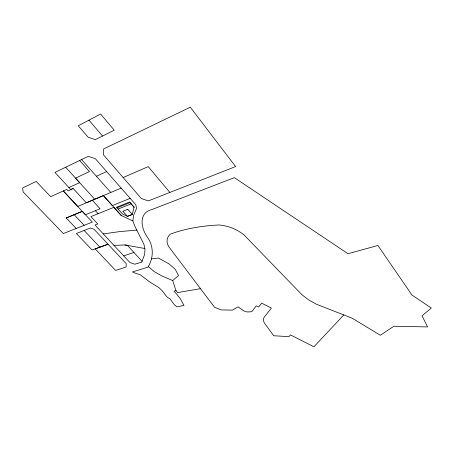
<?xml version="1.0" encoding="UTF-8"?>
<svg xmlns="http://www.w3.org/2000/svg" width="454" height="454" viewBox="0 0 454 454"><rect width="100%" height="100%" fill="white"/><g stroke="black" fill="none" stroke-linecap="round" stroke-linejoin="round"><path stroke-width="0.68" d="M132.857 220.939L121.218 215.446L113.926 207.347L90.936 216.598L97.752 223.953L95.028 225.025L129.958 262.554L134.776 264.205L141.75 262.162L144.684 254.285L144.94 249.087L143.946 244.354L135.156 226.841L132.857 220.939L133.527 215.571L136.529 208.409L135.859 204.839L95.346 158.684L88.292 156.341L54.928 172.389L70.818 189.619L73.122 188.444L86.334 202.807L121.144 188.075M343.82 314.934L313.896 346.799L290.492 334.904L288.92 336.641L273.722 335.75L264.722 323.492C263.502 321.716 262.906 319.23 264.126 317.301L271.384 308.079L261.691 303.17L258.655 307.035L256.249 305.792L252.316 311.104L250.631 311.824L247.356 311.943A7.928 4.824 21.3 0 1 243.826 310.922L238.061 306.83L232.448 310.105L221.421 309.923L214.611 307.347L168.922 246.919L167.424 243.951A20.481 13.138 26.2 0 1 170.591 234.003C186.015 228.396 202.603 225.763 218.993 224.98C228.192 225.74 236.982 229.202 244.133 235.053L302.131 294.918L308.527 299.776L316.342 304.203L352.111 318.175L380.327 335.262L393.879 326.222L427.589 326.92L422.05 315.836L431.3 308.016L411.971 295.038L377.915 245.478L347.98 253.724L234.343 177.645L151.988 209.498C138.084 212.909 140.978 228.413 147.527 237.363C153.792 246.244 153.741 258.076 147.936 267.156L132.403 271.957L137.114 273.853L139.713 274.403L149.593 281.821L159.127 287.791L162.197 290.787L166.788 296.768L170.301 299.237L174.41 304.81L176.981 306.836L183.955 305.429L180.21 298.471L174.058 291.076L175.999 290.691L177.559 292.597L200.747 288.636M148.214 266.419L154.133 271.532L162.027 276.049L172.702 280.549L178.536 275.538L175.227 269.301L169.143 263.961L158.531 258.076L151.42 258.859M73.122 188.444L68.202 190.958L66.761 189.397L50.655 196.667L36.206 181.43L22.7 187.928L23.109 191.906L63.35 233.532L92.31 222.114L82.305 211.354L66.216 217.999L76.164 228.47M102.559 136.064L114.243 130.213L100.606 114.011L78.258 125.809L88.178 137.244L95.419 139.599L102.559 136.064L88.95 120.168M68.906 187.53L79.654 182.667L65.643 167.248M96.407 176.248L106.684 171.601M123.142 177.531L141.432 198.591L148.356 200.895L235.592 166.556L190.317 107.201L103.546 149.003L103.467 154.842L123.142 177.531L148.231 166.629L169.87 192.428M92.327 200.265L100.05 208.766L85.448 214.748L63.305 190.947L77.725 206.445L103.376 195.595L112.354 205.577L130.156 198.347M66.216 217.999L82.305 211.354M117.036 207.853L130.014 202.649L134.032 207.206M118.108 209.044L131.093 203.869M84.138 230.473L90.454 228.016L94.046 229.253L126.252 263.678L126.059 267.048L115.651 270.419L95.147 248.883L108.063 244.241L92.1 249.989L76.363 233.492L84.138 230.473L99.92 247.175M123.749 255.886L133.913 252.447L142.074 261.311M103.291 233.912L119.629 231.602L136.87 230.093M113.954 245.37L124.924 244.967L127.472 245.415L133.913 252.447M124.924 244.967L144.815 248.497M74.161 214.702L84.155 225.326M95.351 210.673L98.126 213.703M94.733 199.244L75.529 178.127L89.483 171.55L79.626 160.512M103.376 195.595L121.218 215.446M81.578 159.587L110.81 192.439M172.702 280.549L175.999 290.691M134.049 207.132L132.307 214.532L127.517 216.376L122.608 214.061L116.491 207.24L129.532 202.002L134.049 207.132M127.773 209.294L122.847 211.229L127.404 216.325L132.335 214.424L127.773 209.294"/></g></svg>
